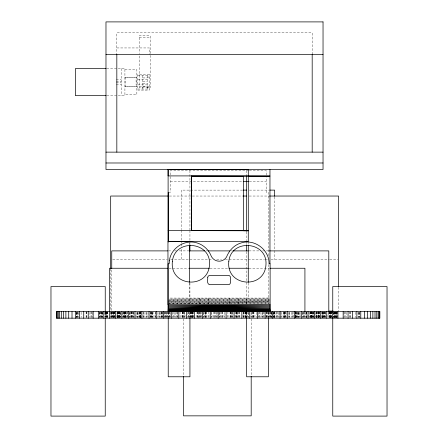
<?xml version="1.0" encoding="UTF-8"?>
<svg xmlns="http://www.w3.org/2000/svg" width="438" height="438" viewBox="0 0 438 438"><rect width="100%" height="100%" fill="white"/><g stroke="black" fill="none" stroke-linecap="round" stroke-linejoin="round"><path stroke-width="0.33" stroke-dasharray="2.19 1.64" d="M168.104 300.074L269.441 299.088L169.462 299.083L269.441 298.07L169.462 298.064M168.104 301.021L269.441 300.079L169.462 300.074M269.441 301.026L168.104 301.892L269.441 301.892L168.104 302.669M168.104 303.331L269.441 302.674L169.462 302.669M168.104 303.863L269.441 303.337L169.462 303.331M139.322 37.175L150.179 37.175M116.831 47.945L149.391 47.945L149.391 54.46M106.713 68.536L124.918 68.536L124.918 95.665L106.713 95.665M124.918 69.511L136.853 69.511L136.853 94.69L124.918 94.69M137.833 75.506L149.342 75.506M147.168 77.066L149.342 77.066M136.853 77.438L125.131 77.438L125.131 86.762L136.853 86.762M125.131 77.564L136.853 77.564M142.826 77.931L147.168 77.931M137.833 79.672L147.168 79.672M116.234 79.711L121.227 79.711M142.826 81.189L147.168 81.189M116.234 81.671L121.227 81.671M116.234 82.716L121.227 82.716M142.826 83.362L147.168 83.362M116.234 84.49L121.227 84.49M137.833 84.879L147.168 84.879M139.322 86.231L150.179 86.231M142.826 86.614L147.168 86.614M125.131 86.636L136.853 86.636M147.168 87.485L149.342 87.485M137.833 89.04L149.342 89.04M248.674 170.579L170.398 170.579L170.398 192.287L168.23 192.287M249.348 170.579L266.189 170.579L266.189 176.684M170.398 181.431L242.553 181.431M249.348 181.431L266.189 181.431M242.614 190.114L181.299 190.114L181.299 229.611M249.425 190.114L269.184 190.114M169.364 196.038L242.378 196.038M249.2 196.038L269.671 196.038M168.4 250.892L171.811 250.892M174.543 250.892L176.591 250.892M179.323 250.892L188.877 250.892M205.942 250.892L207.305 250.892M231.193 250.892L232.562 250.892M248.943 250.892L259.181 250.892M262.592 250.892L268.735 250.892M112.73 259.575L167.316 259.575M170.732 259.575L212.638 259.575M216.722 259.575L221.491 259.575M225.318 259.575L264.415 259.575M265.094 259.575L267.821 259.575M271.04 259.575L329.037 259.575M329.721 259.575L337.912 259.575M169.002 268.253L188.811 268.253M209.983 268.253L228.428 268.253M248.915 268.253L269.408 268.253M169.462 301.021L269.441 301.021M359.62 312.316L359.62 317.528M359.237 312.316L359.237 317.528M359.007 312.316L359.007 317.528M358.394 312.316L358.394 317.528M358.087 312.316L358.087 317.528M355.18 312.316L355.18 317.528M350.203 311.664L350.203 317.528M350.05 311.664L350.05 317.528M349.436 311.664L349.436 317.528M346.376 312.316L346.376 317.528M345.379 311.664L345.379 317.528M344.46 311.664L344.46 317.528M343.923 312.316L343.923 317.528M338.59 287.251L338.59 311.079M337.211 311.664L337.211 317.528M337.134 311.664L337.134 317.528M336.877 312.316L336.877 317.528M336.8 312.316L336.8 317.528M336.647 311.664L336.647 317.528M336.493 311.664L336.493 317.528M336.039 311.664L336.039 317.528M335.886 311.664L335.886 317.528M335.809 312.316L335.809 317.528M335.273 311.664L335.273 317.528M335.043 311.664L335.043 317.528M334.736 311.664L334.736 317.528M334.659 312.316L334.659 317.528M334.506 311.664L334.506 317.528M334.046 311.664L334.046 317.528M333.97 312.316L333.97 317.528M333.816 312.316L333.816 317.528M333.586 312.316L333.586 317.528M331.747 311.664L331.747 317.528M331.517 311.664L331.517 317.528M331.057 311.664L331.057 317.528M330.904 311.664L330.904 317.528M330.597 311.664L330.597 317.528M330.372 312.316L330.372 317.528M330.219 311.664L330.219 317.528M330.142 311.664L330.142 317.528M329.913 311.664L329.913 317.528M329.606 311.664L329.606 317.528M329.376 311.664L329.376 317.528M329.069 311.664L329.069 317.528M328.993 311.664L328.993 317.528M328.801 312.617L328.801 316.006L111.745 316.006L111.745 268.527M325.62 311.664L325.62 317.528M325.39 312.316L325.39 317.528M324.936 311.664L324.936 317.528M324.782 311.664L324.782 317.528M324.169 311.664L324.169 317.528M323.863 312.316L323.863 317.528M323.326 311.664L323.326 317.528M323.096 311.664L323.096 317.528M322.866 311.664L322.866 317.528M322.483 312.316L322.483 317.528M322.33 311.664L322.33 317.528M322.253 312.316L322.253 317.528M322.1 311.664L322.1 317.528M321.487 311.664L321.487 317.528M319.269 311.664L319.269 317.528M319.192 311.664L319.192 317.528M319.039 311.664L319.039 317.528M318.656 311.664L318.656 317.528M318.503 311.664L318.503 317.528M318.426 311.664L318.426 317.528M318.196 312.316L318.196 317.528M318.119 311.664L318.119 317.528M317.966 311.664L317.966 317.528M317.353 311.664L317.353 317.528M316.893 311.664L316.893 317.528M316.74 312.316L316.74 317.528M316.586 311.664L316.586 317.528M316.28 311.664L316.28 317.528M316.126 311.664L316.126 317.528M315.743 312.316L315.743 317.528M313.603 312.316L313.603 317.528M313.296 311.664L313.296 317.528M313.143 311.664L313.143 317.528M312.683 312.316L312.683 317.528M312.606 311.664L312.606 317.528M312.185 54.46L312.185 32.751L116.831 32.751L116.831 53.808M312.07 311.664L312.07 317.528M311.763 311.664L311.763 317.528M311.456 311.664L311.456 317.528M311.38 311.664L311.38 317.528M311.15 311.664L311.15 317.528M310.92 311.664L310.92 317.528M310.613 311.664L310.613 317.528M310.383 311.664L310.383 317.528M310.077 311.664L310.077 317.528M309.233 312.316L309.233 317.528M308.856 311.664L308.856 317.528M306.786 311.664L306.786 317.528M306.556 312.316L306.556 317.528M306.25 311.664L306.25 317.528M306.096 312.316L306.096 317.528M305.943 312.316L305.943 317.528M304.947 312.316L304.947 317.528M304.563 311.664L304.64 317.528M303.797 311.664L303.797 317.528M303.414 312.316L303.414 317.528M302.729 312.316L302.653 317.528M302.269 312.316L302.269 317.528M299.97 312.316L299.97 317.528M299.893 312.316L299.893 317.528M298.82 312.316L298.82 317.528M298.59 312.316L298.59 317.528M298.437 312.316L298.437 317.528M297.752 312.316L297.752 317.528M297.063 312.316L297.063 317.528M296.986 311.664L296.986 317.528M296.679 312.316L296.679 317.528M296.066 311.664L296.066 317.528M295.836 312.316L295.836 317.528M295.76 311.664L295.76 317.528M295.53 311.664L295.53 317.528M295.453 311.664L295.453 317.528M295.376 312.316L295.376 317.528M295.223 311.664L295.223 317.528M293.077 311.664L293.077 317.528M292.776 312.316L292.776 317.528M291.319 312.316L291.319 317.528M289.786 312.316L289.786 317.528M289.403 312.316L289.403 317.528M288.253 312.316L288.253 317.528M286.113 312.316L286.113 317.528M285.576 311.664L285.576 317.528M285.346 311.664L285.346 317.528M284.58 311.664L284.58 317.528M284.426 312.316L284.426 317.528M284.35 312.316L284.35 317.528M284.043 311.664L284.043 317.528M283.813 311.664L283.813 317.528M283.276 312.316L283.276 317.528M281.136 312.316L281.136 317.528M280.906 312.316L280.906 317.528M279.22 312.316L279.22 317.528M278.376 312.316L278.376 317.528M277.227 311.664L277.227 317.528M276.767 311.664L276.767 317.528M276.006 312.316L276.006 317.528M274.631 196.925L274.631 250.038M274.631 250.722L274.631 259.575M274.703 312.316L274.703 317.528M274.549 311.664L274.549 317.528M274.396 311.664L274.396 317.528M274.166 311.664L274.166 317.528M273.706 312.316L273.706 317.528M273.476 312.316L273.476 317.528M273.4 311.664L273.4 317.528M271.407 311.664L271.407 317.528M271.253 312.316L271.253 317.528M271.177 312.316L271.177 317.528M270.87 311.664L270.87 317.528M270.186 311.664L270.186 317.528M269.956 312.316L269.956 317.528M269.189 311.664L269.189 317.528M268.653 312.316L268.653 317.528M268.357 255.726L268.357 192.287L266.189 192.287L266.189 177.363M268.357 264.596L268.357 304.164M268.357 312.343L268.357 317.769M268.116 311.664L268.116 317.528M267.58 311.664L267.58 317.528M266.966 311.664L266.966 317.528M266.66 311.664L266.66 317.528M266.123 311.664L266.123 317.528M264.059 311.664L264.059 317.528M263.216 311.664L263.216 317.528M262.22 312.316L262.22 317.528M262.143 312.316L262.143 317.528M260.993 312.316L260.993 317.528M259.926 311.664L259.926 317.528M259.082 311.664L259.082 317.528M258.546 312.316L258.546 317.528M256.246 312.316L256.246 317.528M253.952 311.664L253.952 317.528M253.799 311.664L253.799 317.528M253.186 311.664L253.186 317.528M252.343 311.664L252.343 317.528M252.266 311.664L252.266 317.528M251.193 312.316L251.193 317.528M251.193 318.859L251.193 375.552M251.04 312.316L251.04 317.528M248.669 312.316L248.669 317.528M248.269 241.628L248.269 244.349M248.269 283.107L248.269 298.064M248.209 312.316L248.209 317.528M247.443 311.664L247.443 317.528M246.753 312.316L246.753 317.528M246.654 170.579L246.654 175.326M246.654 231.888L246.654 240.752M246.654 241.437L246.654 244.163M246.654 251.664L246.654 304.164M246.654 312.343L246.654 317.769M246.446 311.664L246.446 317.528M246.37 312.316L246.37 317.528M245.68 311.664L245.68 317.528M245.45 312.316L245.45 317.528M245.373 311.664L245.373 317.528M245.296 311.664L245.296 317.528M244.3 311.664L244.3 317.528M243.84 312.316L243.84 317.528M243.533 311.664L243.533 317.528M243.156 311.664L243.156 317.528M239.323 311.664L239.323 317.528M239.093 311.664L239.093 317.528M238.557 311.664L238.557 317.528M238.053 298.064L238.053 303.923M237.566 311.664L237.566 317.528M237.489 312.316L237.489 317.528M236.569 311.664L236.569 317.528M236.416 311.664L236.416 317.528M236.263 312.316L236.263 317.528M235.879 311.664L235.879 317.528M234.96 311.664L234.96 317.528M232.813 311.664L232.813 317.528M232.589 312.316L232.589 317.528M231.746 311.664L231.746 317.528M231.133 312.316L231.133 317.528M230.826 311.664L230.826 317.528M230.289 311.664L230.366 317.528M230.059 311.664L230.059 317.528M229.37 298.064L229.37 303.923M227.913 311.664L227.913 317.528M224.623 312.316L224.623 317.528M222.477 311.664L222.477 317.528M222.323 311.664L222.323 317.528M221.71 311.664L221.71 317.528M220.872 311.664L220.872 317.528M219.723 312.316L219.723 317.528M219.569 312.316L219.569 317.528M217.193 311.664L217.193 317.528M216.733 312.316L216.733 317.528M215.972 311.664L215.972 317.528M214.976 311.664L214.976 317.528M214.209 311.664L214.209 317.528M213.826 311.664L213.826 317.528M211.68 312.316L211.68 317.528M211.072 312.316L211.072 317.528M208.389 311.664L208.389 317.528M208.231 298.064L208.231 303.923M206.243 311.664L206.243 317.528M206.013 311.664L206.013 317.528M205.937 312.316L205.937 317.528M205.482 311.664L205.482 317.528M205.176 312.316L205.176 317.528M204.562 311.664L204.562 317.528M203.719 312.316L203.719 317.528M203.566 312.316L203.566 317.528M201.343 311.664L201.343 317.528M200.5 311.664L200.5 317.528M200.04 312.316L200.04 317.528M199.892 311.664L199.892 317.528M199.739 311.664L199.739 317.528M199.553 298.064L199.553 303.923M198.819 312.316L198.819 318.18M198.743 311.664L198.743 317.528M197.746 311.664L197.746 317.528M197.209 311.664L197.209 317.528M196.98 311.664L196.98 317.528M193.153 311.664L193.153 317.528M192.999 311.664L192.999 317.528M192.769 311.664L192.769 317.528M192.463 312.316L192.463 317.528M192.386 311.664L192.386 317.528M192.003 311.664L192.003 317.528M191.466 311.664L191.466 317.528M191.083 311.664L191.083 317.528M191.006 311.664L191.006 317.528M190.853 311.664L190.853 317.528M190.24 311.664L190.24 317.528M189.933 170.579L189.933 229.846M189.933 230.525L189.933 240.752M189.933 241.437L189.933 244.163M189.933 283.03L189.933 304.164M189.933 312.316L189.933 317.769M189.665 242.986L189.659 244.349M189.665 283.101L189.659 298.064M189.397 312.316L189.397 317.528M188.866 311.664L188.866 317.528M188.252 311.664L188.252 317.528M187.409 312.316L187.409 317.528M184.65 312.316L184.65 317.528M184.497 311.664L184.497 317.528M183.582 311.664L183.582 317.528M183.506 311.664L183.506 317.528M183.506 318.859L183.506 375.552M182.816 311.664L182.816 317.528M182.739 311.664L182.739 317.528M182.356 311.664L182.356 317.528M181.299 230.289L181.299 243.227M181.299 243.911L181.299 246.632M181.299 249.359L181.299 259.575M180.056 311.664L180.056 317.528M177.839 312.316L177.839 317.528M177.226 311.664L177.226 317.528M176.383 311.664L176.383 317.528M175.309 312.316L175.309 317.528M174.16 312.316L174.083 317.528M173.087 311.664L173.087 317.528M172.249 312.316L172.249 317.528M170.179 312.316L170.179 317.528M169.643 311.664L169.643 317.528M169.336 311.664L169.336 317.528M168.8 311.664L168.8 317.528M168.263 312.316L168.263 317.528M168.187 312.316L168.23 317.769M167.65 311.664L167.65 317.528M167.119 311.664L167.119 317.528M166.352 312.316L166.352 317.528M166.122 311.664L166.122 317.528M165.433 311.664L165.433 317.528M165.049 311.664L165.126 317.528M164.896 312.316L164.896 317.528M164.513 311.664L164.513 317.528M162.597 312.316L162.597 317.528M162.137 311.664L162.137 317.528M161.912 311.664L161.912 317.528M161.759 311.664L161.759 317.528M161.606 312.316L161.606 317.528M160.303 312.316L160.303 317.528M159.536 312.316L159.536 317.528M159.076 312.316L159.076 317.528M157.926 312.316L157.926 317.528M155.402 311.664L155.402 317.528M155.249 312.316L155.249 317.528M153.026 311.664L153.026 317.528M152.49 312.316L152.49 317.528M152.26 312.316L152.26 317.528M151.953 312.316L151.953 317.528M151.876 312.316L151.876 317.528M151.723 311.664L151.723 317.528M150.962 311.664L150.962 317.528M150.732 311.664L150.732 317.528M150.179 53.551L150.179 35.686L139.322 35.686L139.322 53.551M150.179 55.352L150.179 87.72L139.322 87.72L139.322 54.23M150.196 312.316L150.196 317.528M148.049 312.316L148.049 317.528M147.168 75.506L147.168 89.04M146.9 312.316L146.9 317.528M146.516 312.316L146.516 317.528M144.989 312.316L144.989 317.528M143.533 312.316L143.533 317.528M143.303 311.664L143.303 317.528M142.826 75.506L142.826 89.04M141.08 312.316L141.08 317.528M140.926 312.316L140.926 317.528M140.85 311.664L140.773 317.528M140.543 311.664L140.543 317.528M140.467 311.664L140.467 317.528M140.242 311.664L140.242 317.528M139.629 311.664L139.629 317.528M139.322 311.664L139.322 317.528M139.246 312.316L139.246 317.528M138.556 312.316L138.556 317.528M137.866 312.316L137.866 317.528M137.713 312.316L137.713 317.528M137.483 312.316L137.483 317.528M136.41 312.316L136.41 317.528M136.098 79.672L136.098 84.879M134.039 312.316L134.039 317.528M133.656 312.316L133.656 317.528M133.579 311.664L133.579 317.528M132.889 311.664L132.889 317.528M132.583 311.664L132.583 317.528M131.816 311.664L131.816 317.528M131.663 311.664L131.663 317.528M131.356 311.664L131.356 317.528M130.283 311.664L130.36 317.528M130.053 312.316L130.053 317.528M129.747 312.316L129.747 317.528M129.522 312.316L129.522 317.528M127.453 311.664L127.529 317.528M127.069 311.664L127.069 317.528M126.226 312.316L126.226 317.528M125.92 311.664L125.92 317.528M125.69 311.664L125.69 317.528M125.383 311.664L125.383 317.528M125.153 311.664L125.153 317.528M124.923 312.316L124.923 317.528M124.846 312.316L124.846 317.528M124.54 311.664L124.54 317.528M124.233 311.664L124.233 317.528M123.626 311.664L123.702 317.528M123.166 311.664L123.166 317.528M123.012 312.316L123.012 317.528M122.706 312.316L122.706 317.528M121.227 68.536L121.227 95.665M120.636 312.316L120.636 317.528M120.176 312.316L120.176 317.528M120.023 312.316L120.023 317.528M119.716 311.664L119.716 317.528M119.563 311.664L119.563 317.528M119.41 311.664L119.41 317.528M119.026 311.664L119.026 317.528M118.95 311.664L118.95 317.528M118.419 311.664L118.419 317.528M118.265 311.664L118.265 317.528M118.112 311.664L118.112 317.528M117.882 311.664L117.882 317.528M117.806 311.664L117.806 317.528M117.729 312.316L117.729 317.528M117.652 311.664L117.652 317.528M117.269 311.664L117.269 317.528M117.116 312.316L117.116 317.528M117.039 312.316L117.039 317.528M114.816 311.664L114.816 317.528M114.203 311.664L114.203 317.528M114.05 311.664L114.05 317.528M113.973 311.664L113.973 317.528M113.82 312.316L113.82 317.528M113.437 312.316L113.437 317.528M113.207 311.664L113.207 317.528M112.982 311.664L112.982 317.528M112.446 311.664L112.446 317.528M112.139 311.664L112.139 317.528M111.602 311.664L111.602 317.528M111.526 312.316L111.526 317.528M111.372 311.664L111.372 317.528M110.913 312.316L110.913 317.528M110.683 268.872L110.683 311.079M110.683 311.664L110.683 317.528M107.315 311.664L107.315 317.528M107.239 311.664L107.239 317.528M107.086 311.664L107.086 318.18M106.932 312.316L106.932 317.528M106.702 311.664L106.702 317.528M106.396 311.664L106.396 317.528M106.166 312.316L106.166 316.877M106.089 311.664L106.089 316.877M105.936 312.316L105.936 316.877M105.706 311.664L105.706 316.877M105.399 311.664L105.399 316.877M105.323 312.316L105.323 316.877M105.24 312.896L105.24 317.221M104.786 312.316L104.786 316.877M102.716 312.316L102.716 317.528M102.487 311.664L102.487 317.528M102.339 312.316L102.339 317.528M101.802 312.316L101.802 317.528M101.649 311.664L101.649 317.528M101.266 311.664L101.266 317.528M100.499 311.664L100.499 317.528M100.422 311.664L100.422 317.528M99.886 311.664L99.886 317.528M99.656 312.316L99.656 317.528M99.426 312.316L99.426 317.528M92.38 312.316L92.38 317.528M91.843 311.664L91.843 317.528M91.005 311.664L91.005 317.528M89.932 312.316L89.932 317.528M86.866 311.664L86.866 317.528M86.253 311.664L86.253 317.528M86.1 311.664L86.1 317.528M81.123 312.316L81.123 317.528M78.216 312.316L78.216 317.528M77.909 312.316L77.909 317.528M77.296 311.664L77.296 317.528M77.066 312.316L77.066 317.528M76.683 312.316L76.683 317.528M76.606 312.316L76.606 317.528M76.453 312.316L76.453 317.528M149.342 74.46L137.833 74.46L137.833 90.091L149.342 90.091L149.342 74.46"/><path stroke-width="0.66" d="M243.495 230.766L248.286 230.777L191.494 230.634L191.516 175.917L168.11 175.912L168.104 241.486L248.269 241.628L248.286 230.777L248.286 169.544L168.121 169.391L168.11 175.912L168.121 169.402M105.98 54.46L323.036 54.46M106.034 68.536L75.429 68.536L75.429 95.665L106.034 95.665M105.98 152.134L323.036 152.134M105.98 162.985L323.036 162.985M269.972 169.544L269.972 176.054L191.521 175.939M269.972 176.054L191.521 175.917M248.286 176.509L269.972 176.509L269.972 263.703M243.238 181.431L248.674 181.431M243.293 190.114L246.698 190.114M269.863 190.114L274.631 190.114L274.631 196.24M168.685 196.038L110.683 196.038L110.683 268.368M243.063 196.038L246.474 196.038M269.671 196.038L338.59 196.038L338.59 286.633M168.121 230.634L243.588 230.629L243.588 176.366L191.494 176.366L191.494 230.629M189.665 241.628L167.957 241.628L167.957 304.574M167.716 250.892L111.745 250.892L111.745 268.527M189.561 250.892L204.573 250.892M207.99 250.892L229.83 250.892M233.24 250.892L248.258 250.892M269.419 250.892L328.801 250.892L328.801 311.938M167.634 268.253L109.577 268.253L109.577 311.664M189.49 268.253L209.298 268.253M229.107 268.253L248.236 268.253M270.093 268.253L304.925 268.253L304.925 311.664M168.104 304.574L270.12 304.574L168.104 305.593L270.12 305.593L168.104 306.589L270.12 306.589L168.104 307.531L270.12 307.531L168.104 308.401L270.12 308.401L168.104 309.179L270.12 309.179L168.104 309.841L270.12 309.841L168.104 310.378L270.12 310.378L168.104 310.766L270.12 310.766L168.104 311.007L270.12 311.007M329.037 311.079L333.132 311.079M379.686 311.664L379.686 318.18M379.073 311.664L379.073 318.18M378.153 311.664L378.153 318.18M376.773 311.664L376.773 318.18M375.01 311.664L375.01 318.18M372.869 311.664L372.869 318.18M370.417 311.664L370.417 318.18M367.586 311.664L367.586 318.18M364.367 311.664L364.367 318.18M360.77 311.664L360.77 318.18M356.866 311.664L356.866 318.18M352.574 311.664L352.574 318.18M348.057 311.664L348.057 318.18M343.157 311.664L343.157 318.18M337.95 311.664L337.95 318.18M332.76 312.239L332.76 286.556L387.028 286.556L387.028 416.1L332.76 416.1L332.76 317.501M332.513 311.664L332.513 318.18M326.77 311.664L326.77 318.18M320.72 311.664L320.72 318.18M314.517 311.664L314.517 318.18M312.185 54.46L312.185 152.134M308.013 311.664L308.013 318.18M301.273 311.664L301.273 318.18M294.38 311.664L294.38 318.18M287.262 311.664L287.262 318.18M280.063 311.664L280.063 318.18M272.633 311.664L272.633 318.18M268.357 317.769L268.357 376.784L246.654 376.784L246.654 317.769M265.132 311.664L265.132 318.18M257.473 311.664L257.473 318.18M251.193 376.237L251.193 415.854L183.506 415.854L183.506 376.237M249.737 311.664L249.737 318.18M248.269 245.028L248.269 282.422M246.654 176.005L246.654 231.209M246.654 244.842L246.654 250.979M241.853 311.664L241.853 318.18M234.04 311.664L234.04 318.18M226.079 311.664L226.079 318.18M218.19 311.664L218.19 318.18M210.229 311.664L210.229 318.18M202.34 311.664L202.34 318.18M194.456 311.664L194.456 318.18M189.933 244.842L189.933 250.979M189.933 317.769L189.933 376.784L168.23 376.784L168.23 317.769M189.665 245.028L189.659 282.422M186.643 311.664L186.643 318.18M178.83 311.664L178.83 318.18M171.253 311.664L171.253 318.18M168.23 192.287L168.23 242.083M163.67 311.664L163.67 318.18M156.246 311.664L156.246 318.18M149.046 311.664L149.046 318.18M141.923 311.664L141.923 318.18M135.03 311.664L135.03 318.18M128.296 311.664L128.296 318.18M121.863 311.664L121.863 318.18M116.831 54.46L116.831 152.134M115.583 311.664L115.583 318.18M109.533 311.664L109.533 318.18M105.24 312.239L105.24 286.556L50.972 286.556L50.972 416.1L105.24 416.1L105.24 317.501M103.79 311.664L103.79 318.18M98.353 311.664L98.353 318.18M93.146 311.664L93.146 318.18M88.246 311.664L88.246 318.18M83.729 311.664L83.729 318.18M79.442 311.664L79.442 318.18M75.533 311.664L75.533 318.18M72.013 311.664L72.013 318.18M68.722 311.664L68.722 318.18M65.886 311.664L65.886 318.18M63.439 311.664L63.439 318.18M61.293 311.664L61.293 318.18M59.53 311.664L59.53 318.18M58.232 311.664L58.232 318.18M57.236 311.664L57.236 318.18M56.622 311.664L56.622 318.18M172.364 261.508C169.555 286.775 208.264 289.901 209.545 264.508C210.985 241.207 174.685 238.277 172.364 261.508M228.8 261.508C225.992 286.775 264.7 289.901 265.981 264.508C267.415 241.207 231.116 238.277 228.8 261.508M169.418 260.61L169.188 263.758L168.104 263.758L168.104 311.084L270.12 311.084L270.12 263.758L269.036 263.758C269.507 249.518 253.876 238.228 240.506 243.15C233.914 245.264 228.975 250.717 226.501 257.057C224.946 259.581 222.077 261.19 219.109 261.201C215.638 261.212 212.337 258.967 211.061 255.737C208.702 249.863 203.725 245.165 197.719 243.15C185.477 238.726 170.951 247.684 169.418 260.61M207.743 277.183C208.001 279.28 206.342 284.355 209.884 284.684L229.008 284.58L229.873 284.048L230.481 282.855L230.399 276.849L229.611 275.765L228.335 275.349L209.884 275.349L208.351 275.989L207.743 277.183M323.036 21.9L105.98 21.9L105.98 169.501L323.036 169.501L323.036 21.9M379.834 311.664L56.469 311.664L56.469 318.18L379.834 318.18L379.834 311.664"/></g></svg>
